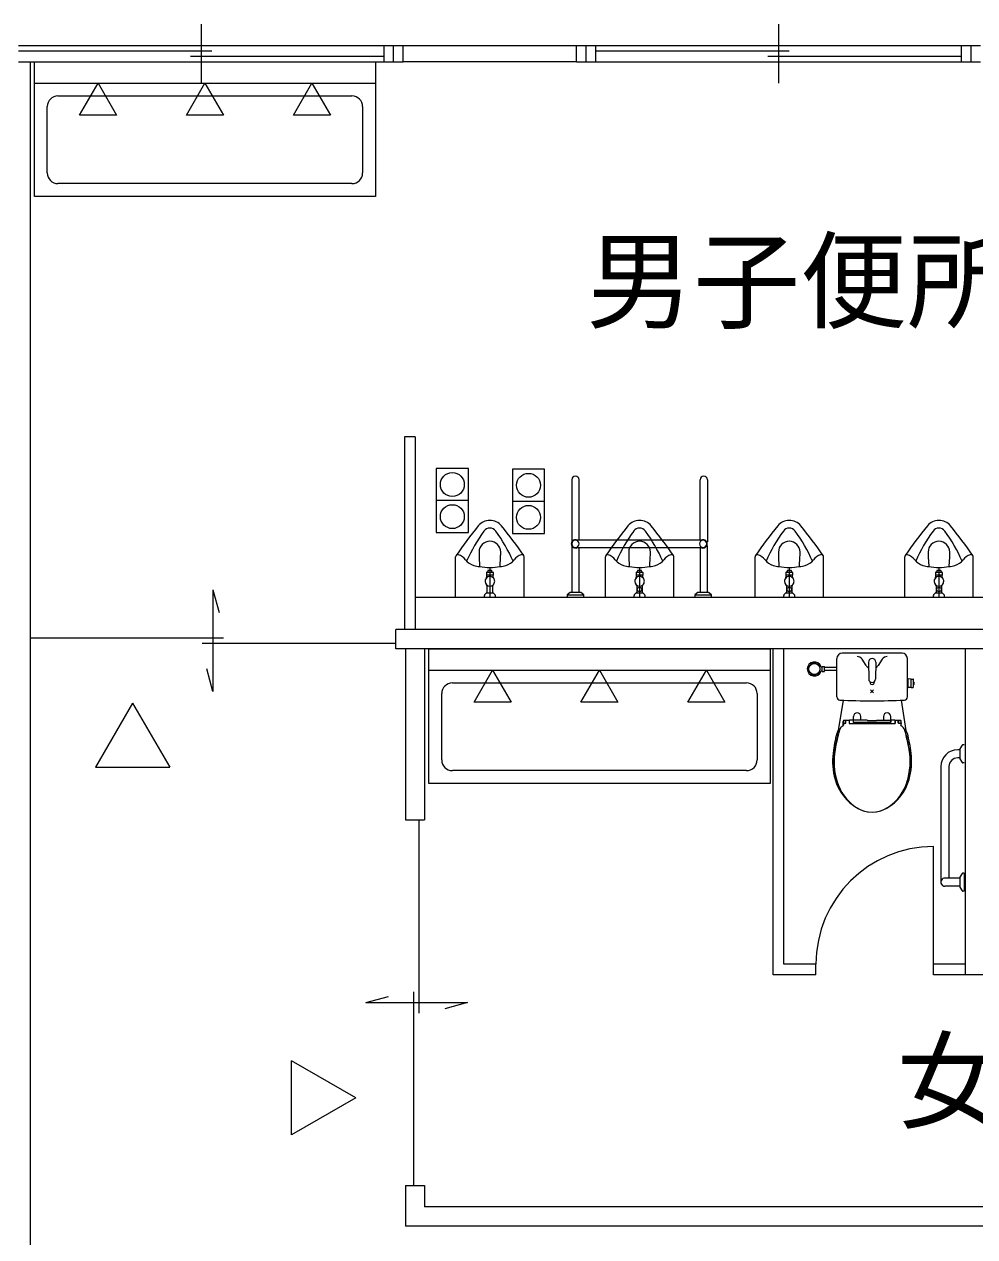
# Model space of a CAD drawing. Units: millimetres at full size, sheet at 1:100. Extents: x -84100 to 167013, y -59450 to 59350.
# Drawn here: x -24181 to -19736, y 35705 to 41375 of the extents above; entities that cross this region are included whole.
import ezdxf
from ezdxf.enums import TextEntityAlignment as Align

# ---------------------------------------------------------------- set-up
doc = ezdxf.new("R2010")
doc.units = ezdxf.units.MM
doc.header["$LTSCALE"] = 100
for name, color, linetype, lineweight in [('0-2_間仕切り', 5, 'Continuous', 9), ('0-4_通り芯', 3, 'Continuous', 9), ('0-7_作図線', 7, 'Continuous', 9), ('0-B_部屋面積', 4, 'Continuous', 9), ('3-1', 5, 'Continuous', 9)]:
    doc.layers.add(name, color=color, linetype=linetype, lineweight=lineweight)
doc.layers.add('1-E', color=7, linetype='Continuous')
doc.styles.add('ＭＳ ゴシック', font='')
doc.styles.get('ＭＳ ゴシック').set_extended_font_data('MS Gothic')

msp = doc.modelspace()

# ---------------------------------------------------------------- linework, layer by layer
at = {"layer": '0-2_間仕切り'}
for p, q in [((-23353.5, 41375.1), (-23353.5, 41100.1)), ((-20653.5, 41375.1), (-20653.5, 41100.1)), ((-24208.5, 41275.1), (-22498.5, 41275.1)), ((-24208.5, 41250.1), (-23303.5, 41250.1)), ((-23403.5, 41225.1), (-22498.5, 41225.1)), ((-21508.5, 41275.1), (-19798.5, 41275.1)), ((-21508.5, 41250.1), (-20603.5, 41250.1)), ((-20703.5, 41225.1), (-19798.5, 41225.1)), ((-24208.5, 41200.1), (-22498.5, 41200.1)), ((-21508.5, 41200.1), (-19798.5, 41200.1)), ((-23298.5, 38730.1), (-23270.1, 38623.9)), ((-23298.5, 38730.1), (-23298.5, 38255.1)), ((-24153.5, 38505.1), (-23248.5, 38505.1)), ((-23348.5, 38480.1), (-22443.5, 38480.1)), ((-23298.5, 38255.1), (-23327, 38361.2)), ((-22333.5, 36750.1), (-22333.5, 37655.1)), ((-22583.5, 36800.1), (-22477.4, 36828.5)), ((-22583.5, 36800.1), (-22108.5, 36800.1)), ((-22358.5, 35945.1), (-22358.5, 36850.1)), ((-22108.5, 36800.1), (-22214.7, 36771.6))]:
    msp.add_line(p, q, dxfattribs=at)
at = {"layer": '0-4_通り芯'}
for p, q in [((-22408.5, 41275.1), (-21598.5, 41275.1)), ((-24153.5, 41200.1), (-24153.5, 32200.1)), ((-21598.5, 41200.1), (-22408.5, 41200.1)), ((-22443.5, 38455.1), (-22443.5, 38545.1)), ((-16253.5, 38545.1), (-22443.5, 38545.1)), ((-16253.5, 38455.1), (-22443.5, 38455.1)), ((-22398.5, 38455.1), (-22398.5, 37655.1)), ((-22308.5, 38455.1), (-22308.5, 37655.1)), ((-22398.5, 37655.1), (-22308.5, 37655.1)), ((-22398.5, 35945.1), (-22308.5, 35945.1)), ((-22398.5, 35945.1), (-22398.5, 35755.1)), ((-22308.5, 35945.1), (-22308.5, 35845.1)), ((-16253.5, 35845.1), (-22308.5, 35845.1)), ((-16253.5, 35755.1), (-22398.5, 35755.1))]:
    msp.add_line(p, q, dxfattribs=at)
at = {"layer": '0-7_作図線'}
for p, q in [((-22498.5, 41200.1), (-22498.5, 41275.1)), ((-22498.5, 41275.1), (-22408.5, 41275.1)), ((-22453.5, 41200.1), (-22453.5, 41275.1)), ((-22408.5, 41200.1), (-22408.5, 41275.1)), ((-21598.5, 41200.1), (-21598.5, 41275.1)), ((-21598.5, 41275.1), (-21508.5, 41275.1)), ((-21553.5, 41200.1), (-21553.5, 41275.1)), ((-21508.5, 41200.1), (-21508.5, 41275.1)), ((-19798.5, 41200.1), (-19798.5, 41275.1)), ((-19798.5, 41275.1), (-19708.5, 41275.1)), ((-19753.5, 41200.1), (-19753.5, 41275.1)), ((-22498.5, 41200.1), (-22408.5, 41200.1)), ((-21598.5, 41200.1), (-21508.5, 41200.1)), ((-19798.5, 41200.1), (-19708.5, 41200.1))]:
    msp.add_line(p, q, dxfattribs=at)
at = {"layer": '0-B_部屋面積'}
for p, q in [((-24133.5, 41200.1), (-22538.5, 41200.1)), ((-24133.5, 40570.1), (-24133.5, 41200.1)), ((-22538.5, 41200.1), (-22538.5, 40570.1)), ((-24133.5, 41100.1), (-22538.5, 41100.1)), ((-23922.6, 40950.1), (-23836, 41100.1)), ((-23836, 41100.1), (-23749.4, 40950.1)), ((-23422.6, 40950.1), (-23336, 41100.1)), ((-23336, 41100.1), (-23249.4, 40950.1)), ((-22922.6, 40950.1), (-22836, 41100.1)), ((-22836, 41100.1), (-22749.4, 40950.1)), ((-24023.5, 41040.1), (-22648.5, 41040.1)), ((-24073.5, 40680.1), (-24073.5, 40990.1)), ((-23749.4, 40950.1), (-23922.6, 40950.1)), ((-23249.4, 40950.1), (-23422.6, 40950.1)), ((-22749.4, 40950.1), (-22922.6, 40950.1)), ((-22598.5, 40990.1), (-22598.5, 40680.1)), ((-22648.5, 40630.1), (-24023.5, 40630.1)), ((-22538.5, 40570.1), (-24133.5, 40570.1)), ((-22403.5, 39445.1), (-22403.5, 38545.1)), ((-22353.5, 39445.1), (-22403.5, 39445.1)), ((-22353.5, 39445.1), (-22353.5, 38545.1)), ((-22254.1, 39297.6), (-22254.1, 38997.6)), ((-22104.1, 39297.6), (-22254.1, 39297.6)), ((-22104.1, 38997.6), (-22104.1, 39297.6)), ((-21897.7, 39294.1), (-21897.7, 38994.1)), ((-21747.7, 39294.1), (-21897.7, 39294.1)), ((-21747.7, 38994.1), (-21747.7, 39294.1)), ((-21620.5, 39245.1), (-21620.5, 38954.6)), ((-21586.5, 38962.1), (-21586.5, 39245.1)), ((-21020.5, 38962.1), (-21020.5, 39245.1)), ((-20986.5, 39245.1), (-20986.5, 38954.6)), ((-22104.1, 39147.6), (-22254.1, 39147.6)), ((-21747.7, 39144.1), (-21897.7, 39144.1)), ((-22254.1, 38997.6), (-22104.1, 38997.6)), ((-21897.7, 38994.1), (-21747.7, 38994.1)), ((-21003.5, 38962.1), (-21603.5, 38962.1)), ((-22054, 38907), (-22054, 38895)), ((-21953, 38895), (-21953, 38907)), ((-21620.5, 38935.5), (-21620.5, 38717.1)), ((-21603.5, 38928.1), (-21003.5, 38928.1)), ((-21586.5, 38717.1), (-21586.5, 38928.1)), ((-21354, 38907), (-21354, 38895)), ((-21253, 38895), (-21253, 38907)), ((-21020.5, 38928.1), (-21020.5, 38717.1)), ((-20986.5, 38717.1), (-20986.5, 38935.5)), ((-20654, 38907), (-20654, 38895)), ((-20553, 38895), (-20553, 38907)), ((-19954, 38907), (-19954, 38895)), ((-19853, 38895), (-19853, 38907)), ((-22163.5, 38695.1), (-22163.5, 38885.1)), ((-22053.8, 38885.3), (-22051.5, 38838.9)), ((-21955.6, 38838.9), (-21953.3, 38885.3)), ((-21843.5, 38695.1), (-21843.5, 38885.1)), ((-21463.5, 38695.1), (-21463.5, 38885.1)), ((-21353.8, 38885.3), (-21351.5, 38838.9)), ((-21255.6, 38838.9), (-21253.3, 38885.3)), ((-21143.5, 38695.1), (-21143.5, 38885.1)), ((-20763.5, 38695.1), (-20763.5, 38885.1)), ((-20653.8, 38885.3), (-20651.5, 38838.9)), ((-20555.6, 38838.9), (-20553.3, 38885.3)), ((-20443.5, 38695.1), (-20443.5, 38885.1)), ((-20063.5, 38695.1), (-20063.5, 38885.1)), ((-19953.8, 38885.3), (-19951.5, 38838.9)), ((-19855.6, 38838.9), (-19853.3, 38885.3)), ((-19743.5, 38695.1), (-19743.5, 38885.1)), ((-22019.3, 38799.1), (-22019.3, 38789.9)), ((-21987.8, 38799.1), (-22019.3, 38799.1)), ((-22018.8, 38811.1), (-22019, 38799.1)), ((-22016.8, 38813.1), (-21993.6, 38813.1)), ((-22013.4, 38819.1), (-22013.5, 38813.1)), ((-22003.5, 38835.1), (-22003.5, 38695.1)), ((-21993.6, 38813.1), (-21993.7, 38819.1)), ((-21993.6, 38813.1), (-21990.2, 38813.1)), ((-21988.2, 38811.1), (-21988, 38799.1)), ((-21987.8, 38789.9), (-21987.8, 38799.1)), ((-21319.3, 38799.1), (-21319.3, 38789.9)), ((-21287.8, 38799.1), (-21319.3, 38799.1)), ((-21318.8, 38811.1), (-21319, 38799.1)), ((-21316.8, 38813.1), (-21293.6, 38813.1)), ((-21313.4, 38819.1), (-21313.5, 38813.1)), ((-21303.5, 38835.1), (-21303.5, 38695.1)), ((-21293.6, 38813.1), (-21293.7, 38819.1)), ((-21293.6, 38813.1), (-21290.2, 38813.1)), ((-21288.2, 38811.1), (-21288, 38799.1)), ((-21287.8, 38789.9), (-21287.8, 38799.1)), ((-20619.3, 38799.1), (-20619.3, 38789.9)), ((-20587.8, 38799.1), (-20619.3, 38799.1)), ((-20618.8, 38811.1), (-20619, 38799.1)), ((-20616.8, 38813.1), (-20593.6, 38813.1)), ((-20613.4, 38819.1), (-20613.5, 38813.1)), ((-20603.5, 38835.1), (-20603.5, 38695.1)), ((-20593.6, 38813.1), (-20593.7, 38819.1)), ((-20593.6, 38813.1), (-20590.2, 38813.1)), ((-20588.2, 38811.1), (-20588, 38799.1)), ((-20587.8, 38789.9), (-20587.8, 38799.1)), ((-19919.3, 38799.1), (-19919.3, 38789.9)), ((-19887.8, 38799.1), (-19919.3, 38799.1)), ((-19918.8, 38811.1), (-19919, 38799.1)), ((-19916.8, 38813.1), (-19893.6, 38813.1)), ((-19913.4, 38819.1), (-19913.5, 38813.1)), ((-19903.5, 38835.1), (-19903.5, 38695.1)), ((-19893.6, 38813.1), (-19893.7, 38819.1)), ((-19893.6, 38813.1), (-19890.2, 38813.1)), ((-19888.2, 38811.1), (-19888, 38799.1)), ((-19887.8, 38789.9), (-19887.8, 38799.1)), ((-22017, 38748.5), (-22017, 38716.1)), ((-21990, 38716.1), (-21990, 38748.5)), ((-21317, 38748.5), (-21317, 38716.1)), ((-21290, 38716.1), (-21290, 38748.5)), ((-20617, 38748.5), (-20617, 38716.1)), ((-20590, 38716.1), (-20590, 38748.5)), ((-19917, 38748.5), (-19917, 38716.1)), ((-19890, 38716.1), (-19890, 38748.5)), ((-18828.5, 38695.1), (-22353.5, 38695.1)), ((-22029.3, 38695.1), (-22029.3, 38703.5)), ((-22019.2, 38715.6), (-22028.2, 38706.3)), ((-22018.1, 38716.1), (-21988.9, 38716.1)), ((-21987.8, 38715.6), (-21978.9, 38706.2)), ((-21977.8, 38695.1), (-21977.8, 38703.5)), ((-21628.7, 38717.1), (-21642.5, 38707.1)), ((-21642.5, 38707.1), (-21564.5, 38707.1)), ((-21642.5, 38707.1), (-21642.5, 38695.1)), ((-21578.4, 38717.1), (-21628.7, 38717.1)), ((-21564.5, 38707.1), (-21578.4, 38717.1)), ((-21564.5, 38695.1), (-21564.5, 38707.1)), ((-21329.3, 38695.1), (-21329.3, 38703.5)), ((-21319.2, 38715.6), (-21328.2, 38706.3)), ((-21318.1, 38716.1), (-21288.9, 38716.1)), ((-21287.8, 38715.6), (-21278.9, 38706.2)), ((-21277.8, 38695.1), (-21277.8, 38703.5)), ((-21031.5, 38717.1), (-21045.4, 38707.1)), ((-21045.4, 38707.1), (-21045.4, 38695.1)), ((-21045.4, 38707.1), (-20967.4, 38707.1)), ((-20981.2, 38717.1), (-21031.5, 38717.1)), ((-20967.4, 38707.1), (-20981.2, 38717.1)), ((-20967.4, 38695.1), (-20967.4, 38707.1)), ((-20629.3, 38695.1), (-20629.3, 38703.5)), ((-20619.2, 38715.6), (-20628.2, 38706.2)), ((-20618.1, 38716.1), (-20588.9, 38716.1)), ((-20587.8, 38715.6), (-20578.9, 38706.2)), ((-20577.8, 38695.1), (-20577.8, 38703.5)), ((-19929.3, 38695.1), (-19929.3, 38703.5)), ((-19919.2, 38715.6), (-19928.2, 38706.2)), ((-19918.1, 38716.1), (-19888.9, 38716.1)), ((-19887.8, 38715.6), (-19878.9, 38706.2)), ((-19877.8, 38695.1), (-19877.8, 38703.5)), ((-22288.5, 38455.1), (-20693.5, 38455.1)), ((-22288.5, 37825.1), (-22288.5, 38455.1)), ((-20693.5, 38455.1), (-20693.5, 37825.1)), ((-20678.5, 36930.1), (-20678.5, 38455.1)), ((-20628.5, 36980.1), (-20628.5, 38455.1)), ((-19778.5, 36930.1), (-19778.5, 38455.1)), ((-20381, 38229.9), (-20381, 38409.1)), ((-20076, 38434.1), (-20356, 38434.1)), ((-20244, 38376.5), (-20262.7, 38406.1)), ((-20233, 38391.9), (-20232, 38313)), ((-20199, 38391.9), (-20200, 38313)), ((-20169.4, 38406.1), (-20188.1, 38376.5)), ((-20051, 38229.9), (-20051, 38409.1)), ((-22288.5, 38355.1), (-20693.5, 38355.1)), ((-22077.6, 38205.1), (-21991, 38355.1)), ((-21991, 38355.1), (-21904.4, 38205.1)), ((-21577.6, 38205.1), (-21491, 38355.1)), ((-21491, 38355.1), (-21404.4, 38205.1)), ((-21077.6, 38205.1), (-20991, 38355.1)), ((-20991, 38355.1), (-20904.4, 38205.1)), ((-20450, 38371), (-20449.3, 38371.8)), ((-20450, 38349), (-20450, 38371)), ((-20450, 38349), (-20449.3, 38348.3)), ((-20449.3, 38371.8), (-20438.8, 38371.8)), ((-20449.3, 38348.3), (-20438.8, 38348.3)), ((-20438, 38371), (-20438.8, 38371.8)), ((-20438, 38349), (-20438.8, 38348.3)), ((-20438, 38349), (-20438, 38371)), ((-20381, 38367.4), (-20438, 38367.4)), ((-20381, 38352.8), (-20438, 38352.8)), ((-22178.5, 38295.1), (-20803.5, 38295.1)), ((-20049, 38309.6), (-20051, 38309.6)), ((-20049, 38277.6), (-20051, 38277.6)), ((-20049, 38312.6), (-20049, 38274.6)), ((-20033.3, 38313.1), (-20048, 38313.6)), ((-20033.3, 38274.1), (-20048, 38273.6)), ((-20033, 38274.3), (-20033, 38312.8)), ((-20033, 38312.8), (-20024, 38312.8)), ((-20033, 38274.3), (-20024, 38274.3)), ((-20023, 38275.3), (-20023, 38311.8)), ((-22228.5, 37935.1), (-22228.5, 38245.1)), ((-20753.5, 38245.1), (-20753.5, 37935.1)), ((-20208.9, 38262.2), (-20223.1, 38248)), ((-20208.9, 38248), (-20223.1, 38262.2)), ((-21904.4, 38205.1), (-22077.6, 38205.1)), ((-21404.4, 38205.1), (-21577.6, 38205.1)), ((-20904.4, 38205.1), (-21077.6, 38205.1)), ((-20351.5, 38214.1), (-20374.1, 38073.1)), ((-20080.5, 38214.1), (-20057.9, 38073.1)), ((-20350.5, 38119.1), (-20350.5, 38097.3)), ((-20350.5, 38106.1), (-20340.5, 38106.1)), ((-20349.5, 38120.1), (-20338.7, 38120.1)), ((-20348.8, 38106.1), (-20340.7, 38106.3)), ((-20338.7, 38108.3), (-20338.7, 38120.1)), ((-20338.5, 38108.1), (-20338.5, 38119.1)), ((-20337.5, 38120.1), (-20324.5, 38120.1)), ((-20323.5, 38119.1), (-20323.5, 38105.7)), ((-20323.5, 38105.7), (-20323.3, 38105.7)), ((-20323.3, 38119.1), (-20323.3, 38105.7)), ((-20323.3, 38105.7), (-20246, 38105.7)), ((-20304.3, 38120.1), (-20322.3, 38120.1)), ((-20303.3, 38111.4), (-20303.3, 38119.1)), ((-20303, 38110.4), (-20303, 38138.1)), ((-20239, 38120.1), (-20302, 38120.1)), ((-20227, 38110.1), (-20301.2, 38109.4)), ((-20269.1, 38120.1), (-20269.1, 38125.1)), ((-20269, 38125.1), (-20269, 38138.1)), ((-20234.7, 38119.1), (-20197.4, 38119.1)), ((-20216, 38110.1), (-20227, 38110.1)), ((-20205, 38110.1), (-20216, 38110.1)), ((-20196, 38110), (-20205, 38110.1)), ((-20130.8, 38109.4), (-20196, 38110)), ((-20193, 38120.1), (-20130, 38120.1)), ((-20186, 38105.7), (-20108.8, 38105.7)), ((-20163, 38138.1), (-20163, 38125.1)), ((-20162.9, 38125.1), (-20162.9, 38120.1)), ((-20129, 38110.4), (-20129, 38138.1)), ((-20128.8, 38119.1), (-20128.8, 38111.4)), ((-20109.8, 38120.1), (-20127.8, 38120.1)), ((-20108.8, 38105.7), (-20108.8, 38119.1)), ((-20108.8, 38105.7), (-20108.5, 38105.7)), ((-20108.5, 38119.1), (-20108.5, 38105.7)), ((-20107.5, 38120.1), (-20094.5, 38120.1)), ((-20093.5, 38108.1), (-20093.5, 38119.1)), ((-20093.3, 38120.1), (-20093.3, 38108.3)), ((-20093.3, 38120.1), (-20082.5, 38120.1)), ((-20091.5, 38106.1), (-20081.5, 38106.1)), ((-20091.4, 38106.3), (-20083.2, 38106.1)), ((-20081.5, 38119.1), (-20081.5, 38097.3)), ((-19795, 38004.4), (-19805.3, 37986.3)), ((-19785.6, 38005.9), (-19792.4, 38005.9)), ((-19805.6, 37982.4), (-19815.6, 37982.4)), ((-19805.6, 37944.4), (-19815.6, 37944.4)), ((-19805.6, 37985.3), (-19805.6, 37941.4)), ((-19805.3, 37940.4), (-19795, 37922.4)), ((-20803.5, 37885.1), (-22178.5, 37885.1)), ((-19894.6, 37903.4), (-19894.6, 37363.4)), ((-19856.6, 37903.4), (-19856.6, 37382.4)), ((-19785.6, 37920.9), (-19792.4, 37920.9)), ((-20693.5, 37825.1), (-22288.5, 37825.1)), ((-19928.5, 36930.1), (-19928.5, 37530.1)), ((-19805.6, 37382.4), (-19875.6, 37382.4)), ((-19805.6, 37385.3), (-19805.6, 37341.4)), ((-19795, 37404.4), (-19805.3, 37386.3)), ((-19785.6, 37405.9), (-19792.4, 37405.9)), ((-19785.6, 37405.9), (-19785.6, 37320.9)), ((-19805.6, 37344.4), (-19875.6, 37344.4)), ((-19805.3, 37340.4), (-19795, 37322.4)), ((-19785.6, 37320.9), (-19792.4, 37320.9)), ((-20478.5, 36980.1), (-20628.5, 36980.1)), ((-20478.5, 36930.1), (-20478.5, 36980.1)), ((-19778.5, 36980.1), (-19928.5, 36980.1)), ((-20478.5, 36930.1), (-20678.5, 36930.1)), ((-19778.5, 36930.1), (-19928.5, 36930.1)), ((-19578.5, 36930.1), (-19778.5, 36930.1))]:
    msp.add_line(p, q, dxfattribs=at)
msp.add_lwpolyline([(-20246, 38105.7), (-20245, 38105.7), (-20243.9, 38105.7), (-20242.6, 38105.7), (-20241.2, 38105.7), (-20239.6, 38105.6), (-20237.9, 38105.6), (-20236, 38105.6), (-20234, 38105.6), (-20231.8, 38105.6), (-20229.5, 38105.6), (-20227, 38105.6), (-20221.5, 38105.6), (-20216, 38105.6), (-20210.5, 38105.6), (-20205, 38105.6), (-20202.5, 38105.6), (-20200.2, 38105.6), (-20198.1, 38105.6), (-20196, 38105.6), (-20194.1, 38105.6), (-20192.4, 38105.6), (-20190.8, 38105.7), (-20189.4, 38105.7), (-20188.1, 38105.7), (-20187, 38105.7), (-20186, 38105.7)], dxfattribs=at)
for centre, radius in [((-22179.1, 39222.6), 55.9), ((-21822.7, 39219.1), 55.9), ((-22179.1, 39072.6), 55.9), ((-21822.7, 39069.1), 55.9), ((-21303.5, 38732.1), 10.5), ((-20603.5, 38732.1), 10.5), ((-19903.5, 38732.1), 10.5), ((-20486, 38360.1), 26.2)]:
    msp.add_circle(centre, radius, dxfattribs=at)
for centre, radius, start, end in [((-24023.5, 40990.1), 50, 90, 180), ((-22648.5, 40990.1), 50, 0, 90), ((-24023.5, 40680.1), 50, 180, 270), ((-22648.5, 40680.1), 50, 270, 360), ((-21603.5, 39245.1), 17, 0, 180), ((-21003.5, 39245.1), 17, 0, 180), ((-20511.6, 37760.7), 2000, 140.6252, 145.5969), ((-22003.5, 38985.1), 70, 90, 140.6255), ((-22003.5, 38985.1), 34, 35.8043, 144.1934), ((-22003.5, 38985.1), 70, 39.3751, 90), ((-23495.4, 37760.7), 2000, 34.4031, 39.3748), ((-19811.6, 37760.7), 2000, 140.6252, 145.5969), ((-21303.5, 38985.1), 70, 90, 140.6255), ((-21303.5, 38985.1), 34, 35.8043, 144.1934), ((-21303.5, 38985.1), 70, 39.3751, 90), ((-22795.4, 37760.7), 2000, 34.4031, 39.3748), ((-19111.6, 37760.7), 2000, 140.6252, 145.5969), ((-20603.5, 38985.1), 70, 90, 140.6255), ((-20603.5, 38985.1), 34, 35.8043, 144.1934), ((-20603.5, 38985.1), 70, 39.3751, 90), ((-22095.4, 37760.7), 2000, 34.4031, 39.3748), ((-18411.6, 37760.7), 2000, 140.6252, 145.5969), ((-19903.5, 38985.1), 70, 90, 140.6255), ((-19903.5, 38985.1), 34, 35.8043, 144.1934), ((-19903.5, 38985.1), 70, 39.3751, 90), ((-21395.4, 37760.7), 2000, 34.4031, 39.3748), ((-21382.2, 38537), 800, 144.2022, 155.828), ((-22003.5, 38907), 50.5, 0, 180), ((-22624.8, 38537), 800, 24.172, 35.7977), ((-21603.5, 38945.1), 19.5, 60.6679, 299.3321), ((-21603.5, 38945.1), 18.5, 66.7686, 293.2315), ((-21603.5, 38945.1), 17, 90, 270), ((-21603.5, 38945.1), 17, 270, 90), ((-20682.2, 38537), 800, 144.2022, 155.828), ((-21303.5, 38907), 50.5, 0, 180), ((-21924.8, 38537), 800, 24.172, 35.7977), ((-21006.4, 38945.1), 17, 90, 270), ((-21006.4, 38945.1), 19.5, 240.6679, 119.3321), ((-21006.4, 38945.1), 18.5, 246.7686, 113.2315), ((-21006.4, 38945.1), 17, 270, 90), ((-19982.2, 38537), 800, 144.2022, 155.828), ((-20603.5, 38907), 50.5, 0, 180), ((-21224.8, 38537), 800, 24.172, 35.7977), ((-19282.2, 38537), 800, 144.2022, 155.828), ((-19903.5, 38907), 50.5, 0, 180), ((-20524.8, 38537), 800, 24.172, 35.7977), ((-22153.5, 38885.1), 10, 145.598, 180), ((-22153.5, 38885.1), 10, 72.5961, 145.598), ((-22172.8, 38828.3), 70, 36.912, 71.4253), ((-22060.9, 38912.4), 70, 216.911, 255.5564), ((-22003.5, 39135.1), 300, 255.5566, 260.8041), ((-21859, 38895), 195, 180, 182.8592), ((-22003.5, 39135.1), 300, 279.1959, 284.4432), ((-22148, 38895), 195, 357.1408, 360), ((-21946.2, 38912.4), 70, 284.4436, 323.0885), ((-21834.2, 38828.3), 70, 108.9638, 143.0885), ((-21853.5, 38885.1), 10, 34.4062, 110.1329), ((-21853.5, 38885.1), 10, 0, 34.4062), ((-21453.5, 38885.1), 10, 145.598, 180), ((-21453.5, 38885.1), 10, 72.5961, 145.598), ((-21472.8, 38828.3), 70, 36.912, 71.4253), ((-21360.9, 38912.4), 70, 216.911, 255.5564), ((-21303.5, 39135.1), 300, 255.5566, 260.8041), ((-21159, 38895), 195, 180, 182.8592), ((-21303.5, 39135.1), 300, 279.1959, 284.4432), ((-21448, 38895), 195, 357.1408, 360), ((-21246.1, 38912.4), 70, 284.4436, 323.0885), ((-21134.2, 38828.3), 70, 108.9638, 143.0885), ((-21153.5, 38885.1), 10, 34.4062, 110.1329), ((-21153.5, 38885.1), 10, 0, 34.4062), ((-20753.5, 38885.1), 10, 145.598, 180), ((-20753.5, 38885.1), 10, 72.5961, 145.598), ((-20772.8, 38828.3), 70, 36.912, 71.4253), ((-20660.9, 38912.4), 70, 216.911, 255.5564), ((-20603.5, 39135.1), 300, 255.5566, 260.8041), ((-20459, 38895), 195, 180, 182.8592), ((-20603.5, 39135.1), 300, 279.1959, 284.4432), ((-20748, 38895), 195, 357.1408, 360), ((-20546.2, 38912.4), 70, 284.4436, 323.0885), ((-20434.2, 38828.3), 70, 108.9638, 143.0885), ((-20453.5, 38885.1), 10, 34.4062, 110.1329), ((-20453.5, 38885.1), 10, 0, 34.4062), ((-20053.5, 38885.1), 10, 145.598, 180), ((-20053.5, 38885.1), 10, 72.5961, 145.598), ((-20072.8, 38828.3), 70, 36.912, 71.4253), ((-19960.9, 38912.4), 70, 216.911, 255.5564), ((-19903.5, 39135.1), 300, 255.5566, 260.8041), ((-19759, 38895), 195, 180, 182.8592), ((-19903.5, 39135.1), 300, 279.1959, 284.4432), ((-20048, 38895), 195, 357.1408, 360), ((-19846.2, 38912.4), 70, 284.4436, 323.0885), ((-19734.2, 38828.3), 70, 108.9638, 143.0885), ((-19753.5, 38885.1), 10, 34.4062, 110.1329), ((-19753.5, 38885.1), 10, 0, 34.4062), ((-22003.5, 39135.1), 300, 260.8041, 279.1959), ((-22003.5, 38770.1), 22.5, 142.401, 225.2917), ((-22029.3, 38789.9), 10, 323.5048, 0.0011), ((-22003.5, 38770.1), 22.5, 37.5992, 142.0066), ((-22016.8, 38811.1), 2, 89.9992, 178.9743), ((-22011.4, 38819), 2, 90.5502, 178.9027), ((-22003.5, 38021.1), 800, 89.4372, 90.5628), ((-21995.7, 38819), 2, 1.0915, 89.4254), ((-21990.2, 38811.1), 2, 1.0199, 89.9992), ((-21977.8, 38789.9), 10, 180, 217.5985), ((-22003.5, 38770.1), 22.5, 0, 37.5992), ((-21303.5, 39135.1), 300, 260.8041, 279.1959), ((-21303.5, 38770.1), 22.5, 142.401, 225.2917), ((-21329.3, 38789.9), 10, 323.5048, 0.0011), ((-21303.5, 38770.1), 22.5, 37.5992, 142.0066), ((-21316.8, 38811.1), 2, 89.9992, 178.9743), ((-21311.4, 38819), 2, 90.5502, 178.9027), ((-21303.5, 38021.1), 800, 89.4372, 90.5628), ((-21295.7, 38819), 2, 1.0915, 89.4254), ((-21290.2, 38811.1), 2, 1.0199, 89.9992), ((-21277.8, 38789.9), 10, 180, 217.5985), ((-21303.5, 38770.1), 22.5, 0, 37.5992), ((-20603.5, 39135.1), 300, 260.8041, 279.1959), ((-20603.5, 38770.1), 22.5, 142.401, 225.2917), ((-20629.3, 38789.9), 10, 323.5048, 0.0011), ((-20603.5, 38770.1), 22.5, 37.5992, 142.0066), ((-20616.8, 38811.1), 2, 89.9992, 178.9743), ((-20611.4, 38819), 2, 90.5502, 178.9027), ((-20603.5, 38021.1), 800, 89.4372, 90.5628), ((-20595.7, 38819), 2, 1.0915, 89.4254), ((-20590.2, 38811.1), 2, 1.0199, 89.9992), ((-20577.8, 38789.9), 10, 180, 217.5985), ((-20603.5, 38770.1), 22.5, 0, 37.5992), ((-19903.5, 39135.1), 300, 260.8041, 279.1959), ((-19903.5, 38770.1), 22.5, 142.401, 225.2917), ((-19929.3, 38789.9), 10, 323.5048, 0.0011), ((-19903.5, 38770.1), 22.5, 37.5992, 142.0066), ((-19916.8, 38811.1), 2, 89.9992, 178.9743), ((-19911.4, 38819), 2, 90.5502, 178.9027), ((-19903.5, 38021.1), 800, 89.4372, 90.5628), ((-19895.7, 38819), 2, 1.0915, 89.4254), ((-19890.2, 38811.1), 2, 1.0199, 89.9992), ((-19877.8, 38789.9), 10, 180, 217.5985), ((-19903.5, 38770.1), 22.5, 0, 37.5992), ((-22003.5, 38770.1), 22.5, 225.2917, 314.6907), ((-22025, 38748.5), 8, 0, 44.8544), ((-21982, 38748.5), 8, 135.1951, 180), ((-22003.5, 38770.1), 22.5, 314.6907, 360), ((-21303.5, 38770.1), 22.5, 225.2917, 314.6907), ((-21325, 38748.5), 8, 0, 44.8544), ((-21282, 38748.5), 8, 135.1951, 180), ((-21303.5, 38770.1), 22.5, 314.6907, 360), ((-20603.5, 38770.1), 22.5, 225.2917, 314.6907), ((-20625, 38748.5), 8, 0, 44.8544), ((-20582, 38748.5), 8, 135.1951, 180), ((-20603.5, 38770.1), 22.5, 314.6907, 360), ((-19903.5, 38770.1), 22.5, 225.2917, 314.6907), ((-19925, 38748.5), 8, 0, 44.8544), ((-19882, 38748.5), 8, 135.1951, 180), ((-19903.5, 38770.1), 22.5, 314.6907, 360), ((-22025.3, 38703.5), 4, 136.327, 180), ((-22018.1, 38714.6), 1.5, 89.9989, 136.3287), ((-21988.9, 38714.6), 1.5, 43.6697, 89.9989), ((-21981.8, 38703.5), 4, 0, 43.6686), ((-21325.3, 38703.5), 4, 136.327, 180), ((-21318.1, 38714.6), 1.5, 89.9989, 136.3287), ((-21288.9, 38714.6), 1.5, 43.6697, 89.9989), ((-21281.8, 38703.5), 4, 0, 43.6686), ((-20625.3, 38703.5), 4, 136.327, 180), ((-20618.1, 38714.6), 1.5, 89.9989, 136.3287), ((-20588.9, 38714.6), 1.5, 43.6697, 89.9989), ((-20581.8, 38703.5), 4, 0, 43.6686), ((-19925.3, 38703.5), 4, 136.327, 180), ((-19918.1, 38714.6), 1.5, 89.9989, 136.3287), ((-19888.9, 38714.6), 1.5, 43.6697, 89.9989), ((-19881.8, 38703.5), 4, 0, 43.6686), ((-20486, 38360.1), 33, 19.0987, 340.7532), ((-20486, 38360.1), 27, 39.9937, 319.8582), ((-20356, 38409.1), 25, 90, 180), ((-20286.6, 38388.1), 30, 37, 90), ((-20216, 38392.1), 17, 90, 180.7285), ((-20216, 38392.1), 17, 359.2714, 90), ((-20145.4, 38388.1), 30, 90, 143), ((-20076, 38409.1), 25, 0, 90), ((-20450.1, 38329.8), 20, 90, 139.8582), ((-20450, 38390.3), 20, 219.9937, 270), ((-20216, 38394.1), 33, 212.1017, 239.6694), ((-20216, 38394.1), 33, 300.3305, 327.8983), ((-22178.5, 38245.1), 50, 90, 180), ((-20803.5, 38245.1), 50, 0, 90), ((-20216, 38313), 16, 180, 0), ((-20216, 38297.1), 10, 162.1567, 17.8433), ((-20048, 38312.6), 1, 88.2101, 180), ((-20048, 38274.6), 1, 180, 271.7899), ((-20033.3, 38312.8), 0.3, 0, 88.2101), ((-20033.3, 38274.4), 0.3, 271.7899, 360), ((-20024, 38311.8), 1, 0, 90), ((-20024, 38275.3), 1, 270, 0), ((-20027.3, 38293.6), 8.3, 301.203, 58.7969), ((-20366, 38229.9), 15, 180, 267.1187), ((-20066, 38229.9), 15, 272.8773, 359.9998), ((-20216, 41211.1), 3000, 267.1196, 270), ((-20216, 41211.1), 3000, 270, 272.8804), ((-20322.8, 38106.1), 30, 157.4597, 200.2406), ((-20349.5, 38119.1), 1, 90, 180), ((-20349.5, 38105.1), 1, 90, 180), ((-20340.7, 38108.3), 2, 271.7013, 360), ((-20340.5, 38108.1), 2, 270, 0), ((-20337.5, 38119.1), 1, 90, 180), ((-20324.5, 38119.1), 1, 0, 90), ((-20322.3, 38119.1), 1, 90, 180), ((-20304.3, 38119.1), 1, 0, 90), ((-20301.3, 38111.4), 2, 180, 208.955), ((-20301.3, 38111.4), 2, 208.955, 270.9538), ((-20286, 38138.1), 17, 0, 180), ((-20302, 38119.1), 1, 90, 180), ((-20239, 38115.1), 5, 64.1581, 90), ((-20234.7, 38124.1), 5, 244.1581, 270), ((-20197.4, 38124.1), 5, 270, 295.8419), ((-20193, 38115.1), 5, 90, 115.8419), ((-20146, 38138.1), 17, 0, 180), ((-20130.8, 38111.4), 2, 269.0234, 331.0449), ((-20130, 38119.1), 1, 0, 90), ((-20130.8, 38111.4), 2, 331.045, 360), ((-20127.8, 38119.1), 1, 90, 180), ((-20109.8, 38119.1), 1, 0, 90), ((-20107.5, 38119.1), 1, 90, 180), ((-20094.5, 38119.1), 1, 0, 90), ((-20091.5, 38108.1), 2, 180, 270), ((-20091.3, 38108.3), 2, 180, 268.2986), ((-20082.5, 38119.1), 1, 0, 90), ((-20082.5, 38105.1), 1, 0, 90), ((-20109.2, 38106.1), 30, 339.7594, 22.5403), ((-19605, 37865.7), 800, 166.0171, 172.7344), ((-19560.5, 37851.7), 840, 165.6984, 171.8559), ((-19541.8, 37836.6), 860, 163.9895, 170.2508), ((-20347.3, 38050.6), 35, 122.1422, 166.0171), ((-20340.5, 38050.6), 35, 145.9236, 165.6984), ((-20334.8, 38064.2), 35, 152.7403, 163.9895), ((-20334.8, 38064.2), 35, 119.483, 152.7403), ((-20353.5, 38097.3), 3, 299.483, 328.6076), ((-20353.5, 38097.3), 3, 328.6076, 360), ((-20078.5, 38097.3), 3, 180, 211.3923), ((-20078.5, 38097.3), 3, 211.3923, 240.517), ((-20097.2, 38064.2), 35, 27.2597, 60.517), ((-20084.7, 38050.6), 35, 13.9829, 57.8578), ((-20097.2, 38064.2), 35, 16.0105, 27.2597), ((-20890.2, 37836.6), 860, 9.7492, 16.0105), ((-20091.5, 38050.6), 35, 14.3016, 34.0763), ((-20871.6, 37851.7), 840, 8.144, 14.3016), ((-20827.1, 37865.7), 800, 7.2656, 13.9829), ((-19792.4, 38002.9), 3, 90, 150.101), ((-22178.5, 37935.1), 50, 180, 270), ((-20803.5, 37935.1), 50, 270, 360), ((-20094, 37928.1), 307, 172.7344, 196.0572), ((-20094, 37928.1), 301, 171.8559, 198.7834), ((-20074, 37928.1), 320, 170.2508, 197.5017), ((-20338, 37928.1), 301, 341.2166, 8.144), ((-20358, 37928.1), 320, 342.4982, 9.7492), ((-20338, 37928.1), 307, 343.9428, 7.2656), ((-19815.6, 37903.4), 79, 90, 180), ((-19815.6, 37903.4), 41, 90, 180), ((-19803.6, 37985.3), 2, 150.1, 180), ((-19803.6, 37941.4), 2, 180, 209.9), ((-19792.4, 37923.9), 3, 209.899, 270), ((-20170.9, 37906), 227, 196.0572, 239.9109), ((-20164.6, 37899.5), 225, 197.5017, 234.263), ((-20261.1, 37906), 227, 300.0891, 343.9428), ((-20267.4, 37899.5), 225, 305.737, 342.4982), ((-20216, 37828.1), 137, 234.263, 305.737), ((-20216, 37828.1), 137, 239.9109, 300.089), ((-19928.5, 36980.1), 550, 90, 180), ((-19875.6, 37363.4), 19, 89.9996, 270), ((-19803.6, 37385.3), 2, 150.1, 180), ((-19792.4, 37402.9), 3, 90, 150.102), ((-19803.6, 37341.4), 2, 180, 209.9), ((-19792.4, 37323.9), 3, 209.898, 270)]:
    msp.add_arc(centre, radius, start, end, dxfattribs=at)
at = {"layer": '3-1'}
for p, q in [((-23674, 38200.9), (-23847.2, 37900.9)), ((-23674, 38200.9), (-23500.8, 37900.9)), ((-23847.2, 37900.9), (-23500.8, 37900.9)), ((-22631, 36354.9), (-22931, 36528.1)), ((-22931, 36181.7), (-22931, 36528.1)), ((-22631, 36354.9), (-22931, 36181.7))]:
    msp.add_line(p, q, dxfattribs=at)

# ---------------------------------------------------------------- texts
at = {"layer": '1-E', "style": 'ＭＳ ゴシック'}
for s, p in [('男子便所', (-21552.8, 39881.4)), ('女子便所', (-20099.9, 36141))]:
    msp.add_text(s, height=366.6, dxfattribs=at).set_placement(p, align=Align.BOTTOM_LEFT)

doc.saveas('drawing.dxf')
